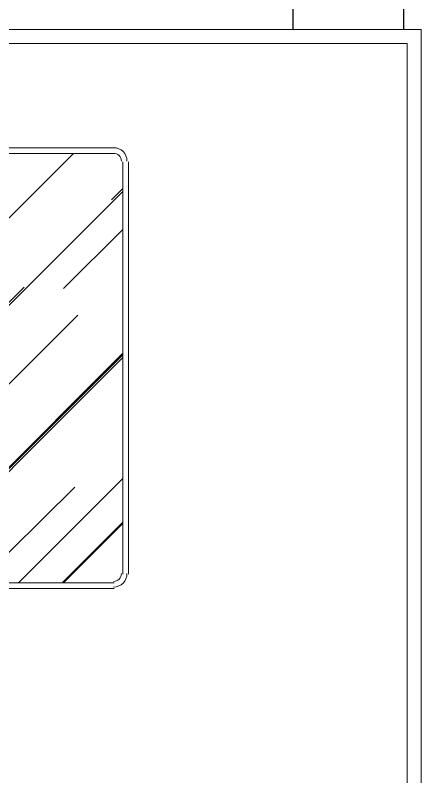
# Model space of a CAD drawing. Header units: millimetres. Extents: x 2497.4 to 2515.8, y 479.1 to 489.2.
# Drawn here: x 2500.294 to 2500.577, y 482.017 to 482.535 of the extents above; entities that cross this region are included whole.
import ezdxf

# ---------------------------------------------------------------- set-up
doc = ezdxf.new("R2010")
doc.units = ezdxf.units.MM

# ---------------------------------------------------------------- blocks, each defined once
blk = doc.blocks.new('G$CF654F5B4')
blk.add_wipeout([(0, 1.4), (0.89918, 1.4), (0.89918, 0), (0, 0)])
at = {"color": 1, "lineweight": 9}
blk.add_lwpolyline([(0.89918, 0), (0.89918, 1.4), (0, 1.4), (0, 0)], dxfattribs=at)
at = {"lineweight": 9}
blk.add_lwpolyline([(0.00958, 1.39042), (0.8896, 1.39042), (0.8896, 0.01053), (0.00958, 0.01053)], close=True, dxfattribs=at)
for points in [[(0.20971, 1.31956), (0.69042, 1.31956)], [(0.20971, 1.31573), (0.69042, 1.31573)], [(0.48167, 1.13475), (0.66265, 1.31573)], [(0.69617, 1.30999), (0.69617, 1.02941)], [(0.7, 1.30999), (0.7, 1.02941)], [(0.4472, 1.0409), (0.69617, 1.28988)], [(0.68851, 1.28413), (0.69617, 1.29179)], [(0.65595, 1.2238), (0.69617, 1.26402)], [(0.42709, 1.02367), (0.62914, 1.22476)], [(0.49603, 1.03612), (0.66553, 1.20561)], [(0.54104, 1.02367), (0.69617, 1.1788)], [(0.54583, 1.02654), (0.69617, 1.17688)], [(0.60424, 1.08783), (0.69617, 1.17975)], [(0.62531, 1.02367), (0.69617, 1.09453)], [(0.59754, 1.02367), (0.66361, 1.08878)], [(0.65499, 1.02367), (0.69617, 1.06484)], [(0.65595, 1.02367), (0.69617, 1.06389)], [(0.69042, 1.02367), (0.20971, 1.02367)], [(0.69042, 1.01984), (0.20971, 1.01984)]]:
    blk.add_lwpolyline(points, dxfattribs=at)
for points in [[(0.69904, 1.31047, 0.414214), (0.68994, 1.31956)], [(0.69521, 1.31047, 0.414214), (0.68994, 1.31573)], [(0.68994, 1.02079, 0.414214), (0.69904, 1.02989)], [(0.68994, 1.02462, 0.414214), (0.69521, 1.02989)]]:
    blk.add_lwpolyline(points, format="xyb", dxfattribs=at)

msp = doc.modelspace()

# ---------------------------------------------------------------- linework, layer by layer
at = {"color": 8}
msp.add_lwpolyline([(2500.4835, 483.50279), (2500.5585, 483.50279), (2500.5585, 480.53807), (2500.4835, 480.53807)], close=True, dxfattribs=at)

# ---------------------------------------------------------------- next in the draw order: wipeouts: each hides what was drawn before it
at = {"color": 3}
msp.add_wipeout([(2499.5835, 482.52557), (2499.5835, 482.47557), (2506.65849, 482.47557), (2506.65849, 482.52557)], dxfattribs=at)

# ---------------------------------------------------------------- next in the draw order: block references
msp.add_blockref('G$CF654F5B4', (2499.67141, 481.12557))

doc.saveas('drawing.dxf')
